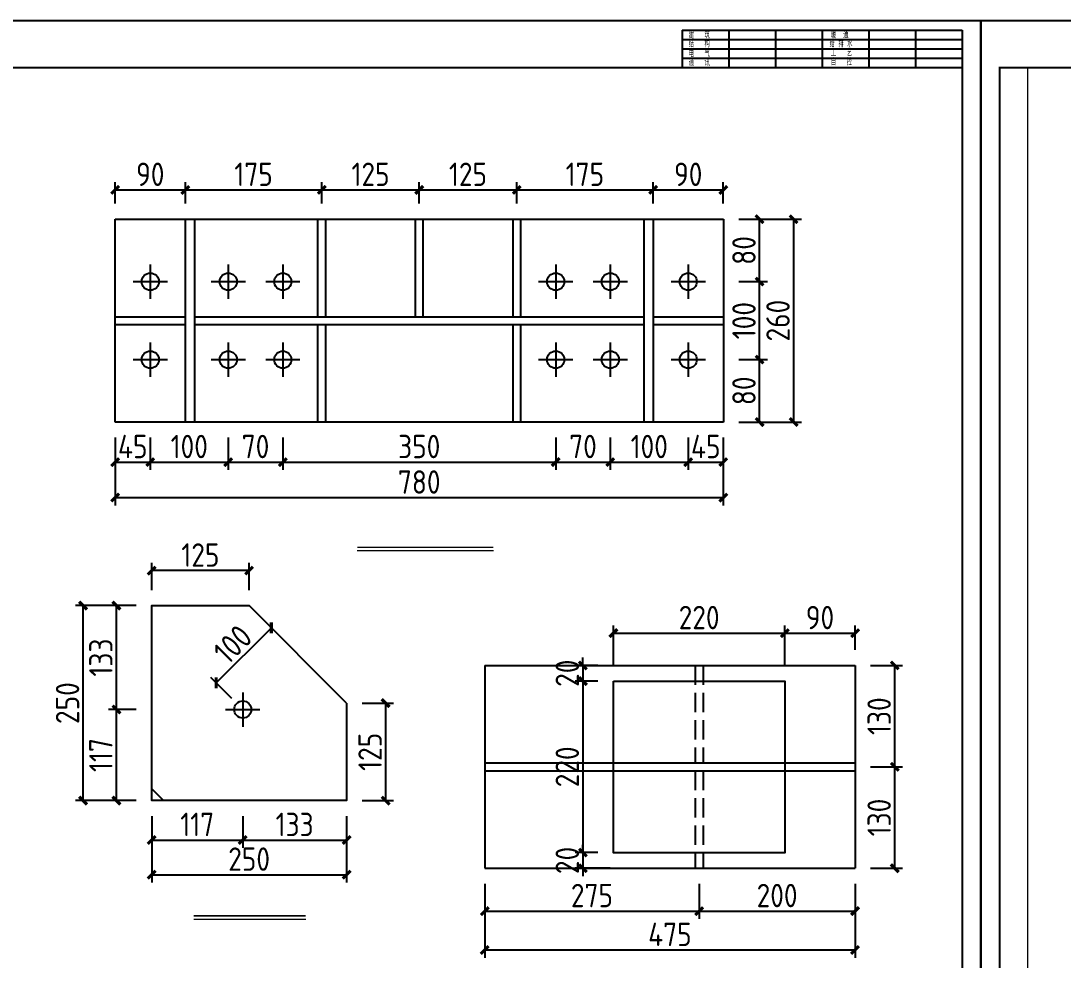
# Model space of a CAD drawing. Extents: x -41778 to 305453, y -85562 to 95360.
# Drawn here: x 69604 to 82973, y -43890 to -31848 of the extents above; entities that cross this region are included whole.
import ezdxf

# ---------------------------------------------------------------- set-up
doc = ezdxf.new("R2010")
doc.units = 0
doc.header["$LTSCALE"] = 1000
doc.header["$MEASUREMENT"] = 0
doc.linetypes.add('DASH', pattern=[0.35, 0.25, -0.1])
doc.layers.add('_TCH_MASK', color=7, linetype='Continuous')
doc.layers.add('PUB_TITLE', color=4, linetype='Continuous')
doc.styles.get("Standard").update_dxf_attribs({"font": 'gbenor.shx', "bigfont": 'gbcbig.shx'})
doc.dimstyles.get("Standard").update_dxf_attribs({"dimscale": 100, "dimtxt": 3.5, "dimasz": 1, "dimexe": 2.5, "dimexo": 3, "dimgap": 1.5, "dimtad": 1, "dimdec": 0, "dimzin": 0, "dimdsep": 46, "dimtxsty": 'Standard', "dimblk": 'ARCHTICK', "dimcen": 0.09, "dimadec": 0, "dimazin": 0, "dimtfac": 1, "dimtdec": 0, "dimtix": 1, "dimtmove": 2, "dimatfit": 3, "dimfxl": 1, "dimtolj": 1, "dimtzin": 0, "dimarcsym": 0})

# ---------------------------------------------------------------- blocks, each defined once
blk = doc.blocks.new('$titleblk$00000095')
for p, q in [((-150, 20), (-150, 0)), ((-150, 20), (0, 20)), ((-125, 20), (-125, 0)), ((-100, 20), (-100, 0)), ((-75, 20), (-75, 0)), ((-75, 20), (-75, 0)), ((-50, 20), (-50, 0)), ((-25, 20), (-25, 0)), ((0, 20), (0, 0)), ((-150, 15), (-75, 15)), ((-75, 15), (0, 15)), ((-150, 10), (-75, 10)), ((-75, 10), (0, 10)), ((-150, 5), (-75, 5)), ((-75, 5), (0, 5))]:
    blk.add_line(p, q)
at = {"width": 0.8}
for s, p in [('建   筑', (-146.45, 15.65)), ('暖  通', (-70.35, 15.73)), ('结   构', (-146.45, 10.91)), ('给 排 水', (-71.03, 10.9)), ('电   气', (-146.45, 5.65)), ('工   艺', (-70.35, 6.13)), ('通   讯', (-146.45, 0.88)), ('自   控', (-70.35, 1.24))]:
    blk.add_text(s, height=3.509, dxfattribs=at).set_placement(p)
blk = doc.blocks.new('新块')
at = {"layer": 'PUB_TITLE'}
blk.add_lwpolyline([(-47560, 0), (0, 0), (0, 33640), (-47560, 33640)], close=True, dxfattribs=at)
at = {"layer": 'PUB_TITLE', "const_width": 40}
blk.add_lwpolyline([(-46560, 400), (-400, 400), (-400, 33240), (-46560, 33240)], close=True, dxfattribs=at)
at = {"layer": 'PUB_TITLE', "const_width": 32}
blk.add_lwpolyline([(-400, 1000), (-46560, 1000)], dxfattribs=at)
at = {"layer": 'PUB_TITLE', "xscale": 40, "yscale": 40, "zscale": 40, "rotation": 90}
blk.add_blockref('$titleblk$00000095', (-46560, 33240), dxfattribs=at)
for tag, p in [('审定人', (-8147, 838)), ('校对', (-6621, 837)), ('工程名称', (-5026, 781)), ('阶段', (-810, 832)), ('审核人', (-8147, 641)), ('设计负责人', (-6745, 649)), ('图名', (-3347, 649)), ('日期', (-905, 632)), ('项目负责人', (-8228, 444)), ('设计人', (-6659, 447)), ('项目名称', (-5026, 479)), ('图号', (-1657, 502)), ('比例', (-810, 446))]:
    blk.add_attdef(tag, p, '', height=120)
blk = doc.blocks.new('_ArchTick')
at = {"color": 0, "linetype": 'ByBlock', "const_width": 0.4}
blk.add_lwpolyline([(-0.5, -0.5), (0.5, 0.5)], dxfattribs=at)
blk = doc.blocks.new('*D145')
at = {"layer": '_TCH_MASK', "color": 0, "lineweight": -2}
for p, q in [((75554, -42912), (75554, -43362)), ((78304, -42912), (78304, -43362)), ((75554, -43262), (78304, -43262))]:
    blk.add_line(p, q, dxfattribs=at)
at = {"layer": 'Defpoints', "color": 0}
for p in [(75554, -42712), (78304, -42712), (78304, -43262)]:
    blk.add_point(p, dxfattribs=at)
at = {"layer": '_TCH_MASK', "color": 0, "lineweight": -2, "xscale": 100, "yscale": 100, "zscale": 100, "rotation": 180}
blk.add_blockref('_ArchTick', (75554, -43262), dxfattribs=at)
at = {"layer": '_TCH_MASK', "color": 0, "lineweight": -2, "xscale": 100, "yscale": 100, "zscale": 100}
blk.add_blockref('_ArchTick', (78304, -43262), dxfattribs=at)
at = {"layer": '_TCH_MASK', "color": 0, "lineweight": 15, "insert": (76929, -43062), "char_height": 300, "attachment_point": 5}
blk.add_mtext('\\A1;275', dxfattribs=at)
blk = doc.blocks.new('*D146')
at = {"layer": '_TCH_MASK', "color": 0, "lineweight": -2}
for p, q in [((78304, -42912), (78304, -43362)), ((80304, -42912), (80304, -43362)), ((78304, -43262), (80304, -43262))]:
    blk.add_line(p, q, dxfattribs=at)
at = {"layer": 'Defpoints', "color": 0}
for p in [(78304, -42712), (80304, -42712), (80304, -43262)]:
    blk.add_point(p, dxfattribs=at)
at = {"layer": '_TCH_MASK', "color": 0, "lineweight": -2, "xscale": 100, "yscale": 100, "zscale": 100, "rotation": 180}
blk.add_blockref('_ArchTick', (78304, -43262), dxfattribs=at)
at = {"layer": '_TCH_MASK', "color": 0, "lineweight": -2, "xscale": 100, "yscale": 100, "zscale": 100}
blk.add_blockref('_ArchTick', (80304, -43262), dxfattribs=at)
at = {"layer": '_TCH_MASK', "color": 0, "lineweight": 15, "insert": (79304, -43062), "char_height": 300, "attachment_point": 5}
blk.add_mtext('\\A1;200', dxfattribs=at)
blk = doc.blocks.new('*D147')
at = {"layer": '_TCH_MASK', "color": 0, "lineweight": -2}
for p, q in [((75554, -42912), (75554, -43860)), ((80304, -42912), (80304, -43860)), ((75554, -43760), (80304, -43760))]:
    blk.add_line(p, q, dxfattribs=at)
at = {"layer": 'Defpoints', "color": 0}
for p in [(75554, -42712), (80304, -42712), (80304, -43760)]:
    blk.add_point(p, dxfattribs=at)
at = {"layer": '_TCH_MASK', "color": 0, "lineweight": -2, "xscale": 100, "yscale": 100, "zscale": 100, "rotation": 180}
blk.add_blockref('_ArchTick', (75554, -43760), dxfattribs=at)
at = {"layer": '_TCH_MASK', "color": 0, "lineweight": -2, "xscale": 100, "yscale": 100, "zscale": 100}
blk.add_blockref('_ArchTick', (80304, -43760), dxfattribs=at)
at = {"layer": '_TCH_MASK', "color": 0, "lineweight": 15, "insert": (77929, -43560), "char_height": 300, "attachment_point": 5}
blk.add_mtext('\\A1;475', dxfattribs=at)
blk = doc.blocks.new('*D148')
at = {"layer": '_TCH_MASK', "color": 0, "lineweight": -2}
for p, q in [((80504, -41412), (80913, -41412)), ((80813, -42712), (80813, -41412)), ((80504, -42712), (80913, -42712))]:
    blk.add_line(p, q, dxfattribs=at)
at = {"layer": 'Defpoints', "color": 0}
for p in [(80304, -41412), (80813, -41412), (80304, -42712)]:
    blk.add_point(p, dxfattribs=at)
at = {"layer": '_TCH_MASK', "color": 0, "lineweight": -2, "xscale": 100, "yscale": 100, "zscale": 100}
for p, rotation in [((80813, -41412), 90), ((80813, -42712), 270)]:
    blk.add_blockref('_ArchTick', p, dxfattribs=dict(at, rotation=rotation))
at = {"layer": '_TCH_MASK', "color": 0, "lineweight": 15, "insert": (80613, -42062), "char_height": 300, "attachment_point": 5, "rotation": 90}
blk.add_mtext('\\A1;130', dxfattribs=at)
blk = doc.blocks.new('*D149')
at = {"layer": '_TCH_MASK', "color": 0, "lineweight": -2}
for p, q in [((80504, -40112), (80913, -40112)), ((80813, -41412), (80813, -40112)), ((80504, -41412), (80913, -41412))]:
    blk.add_line(p, q, dxfattribs=at)
at = {"layer": 'Defpoints', "color": 0}
for p in [(80304, -40112), (80813, -40112), (80304, -41412)]:
    blk.add_point(p, dxfattribs=at)
at = {"layer": '_TCH_MASK', "color": 0, "lineweight": -2, "xscale": 100, "yscale": 100, "zscale": 100}
for p, rotation in [((80813, -40112), 90), ((80813, -41412), 270)]:
    blk.add_blockref('_ArchTick', p, dxfattribs=dict(at, rotation=rotation))
at = {"layer": '_TCH_MASK', "color": 0, "lineweight": 15, "insert": (80613, -40762), "char_height": 300, "attachment_point": 5, "rotation": 90}
blk.add_mtext('\\A1;130', dxfattribs=at)
blk = doc.blocks.new('*D150')
at = {"layer": '_TCH_MASK', "color": 0, "lineweight": -2}
for p, q in [((77204, -40112), (77204, -39598)), ((77204, -39698), (79404, -39698)), ((79404, -40112), (79404, -39598))]:
    blk.add_line(p, q, dxfattribs=at)
at = {"layer": 'Defpoints', "color": 0}
for p in [(79404, -39698), (77204, -40312), (79404, -40312)]:
    blk.add_point(p, dxfattribs=at)
at = {"layer": '_TCH_MASK', "color": 0, "lineweight": -2, "xscale": 100, "yscale": 100, "zscale": 100, "rotation": 180}
blk.add_blockref('_ArchTick', (77204, -39698), dxfattribs=at)
at = {"layer": '_TCH_MASK', "color": 0, "lineweight": -2, "xscale": 100, "yscale": 100, "zscale": 100}
blk.add_blockref('_ArchTick', (79404, -39698), dxfattribs=at)
at = {"layer": '_TCH_MASK', "color": 0, "lineweight": 15, "insert": (78304, -39498), "char_height": 300, "attachment_point": 5}
blk.add_mtext('\\A1;220', dxfattribs=at)
blk = doc.blocks.new('*D151')
at = {"layer": '_TCH_MASK', "color": 0, "lineweight": -2}
for p, q in [((79404, -40112), (79404, -39598)), ((79404, -39698), (80304, -39698)), ((80304, -39912), (80304, -39598))]:
    blk.add_line(p, q, dxfattribs=at)
at = {"layer": 'Defpoints', "color": 0}
for p in [(80304, -39698), (80304, -40112), (79404, -40312)]:
    blk.add_point(p, dxfattribs=at)
at = {"layer": '_TCH_MASK', "color": 0, "lineweight": -2, "xscale": 100, "yscale": 100, "zscale": 100, "rotation": 180}
blk.add_blockref('_ArchTick', (79404, -39698), dxfattribs=at)
at = {"layer": '_TCH_MASK', "color": 0, "lineweight": -2, "xscale": 100, "yscale": 100, "zscale": 100}
blk.add_blockref('_ArchTick', (80304, -39698), dxfattribs=at)
at = {"layer": '_TCH_MASK', "color": 0, "lineweight": 15, "insert": (79854, -39498), "char_height": 300, "attachment_point": 5}
blk.add_mtext('\\A1;90', dxfattribs=at)
blk = doc.blocks.new('*D144')
at = {"layer": '_TCH_MASK', "color": 0, "lineweight": -2}
for p, q in [((76813, -40112), (76813, -40012)), ((77004, -40112), (76713, -40112)), ((76813, -40112), (76813, -40312)), ((77004, -40312), (76713, -40312)), ((76813, -40312), (76813, -40412))]:
    blk.add_line(p, q, dxfattribs=at)
at = {"layer": 'Defpoints', "color": 0}
for p in [(77204, -40112), (76813, -40312), (77204, -40312)]:
    blk.add_point(p, dxfattribs=at)
at = {"layer": '_TCH_MASK', "color": 0, "lineweight": -2, "xscale": 100, "yscale": 100, "zscale": 100}
for p, rotation in [((76813, -40112), 270), ((76813, -40312), 90)]:
    blk.add_blockref('_ArchTick', p, dxfattribs=dict(at, rotation=rotation))
at = {"layer": '_TCH_MASK', "color": 0, "lineweight": 15, "insert": (76613, -40212), "char_height": 300, "attachment_point": 5, "rotation": 90}
blk.add_mtext('\\A1;20', dxfattribs=at)
blk = doc.blocks.new('*D152')
at = {"layer": '_TCH_MASK', "color": 0, "lineweight": -2}
for p, q in [((77004, -40312), (76713, -40312)), ((76813, -40312), (76813, -42512)), ((77004, -42512), (76713, -42512))]:
    blk.add_line(p, q, dxfattribs=at)
at = {"layer": 'Defpoints', "color": 0}
for p in [(77204, -40312), (76813, -42512), (77204, -42512)]:
    blk.add_point(p, dxfattribs=at)
at = {"layer": '_TCH_MASK', "color": 0, "lineweight": -2, "xscale": 100, "yscale": 100, "zscale": 100}
for p, rotation in [((76813, -40312), 90), ((76813, -42512), 270)]:
    blk.add_blockref('_ArchTick', p, dxfattribs=dict(at, rotation=rotation))
at = {"layer": '_TCH_MASK', "color": 0, "lineweight": 15, "insert": (76613, -41412), "char_height": 300, "attachment_point": 5, "rotation": 90}
blk.add_mtext('\\A1;220', dxfattribs=at)
blk = doc.blocks.new('*D153')
at = {"layer": '_TCH_MASK', "color": 0, "lineweight": -2}
for p, q in [((77004, -42512), (76713, -42512)), ((76813, -42512), (76813, -42412)), ((76813, -42512), (76813, -42712)), ((77164, -42712), (76713, -42712)), ((76813, -42712), (76813, -42812))]:
    blk.add_line(p, q, dxfattribs=at)
at = {"layer": 'Defpoints', "color": 0}
for p in [(77204, -42512), (76813, -42712), (77364, -42712)]:
    blk.add_point(p, dxfattribs=at)
at = {"layer": '_TCH_MASK', "color": 0, "lineweight": -2, "xscale": 100, "yscale": 100, "zscale": 100}
for p, rotation in [((76813, -42512), 270), ((76813, -42712), 90)]:
    blk.add_blockref('_ArchTick', p, dxfattribs=dict(at, rotation=rotation))
at = {"layer": '_TCH_MASK', "color": 0, "lineweight": 15, "insert": (76613, -42612), "char_height": 300, "attachment_point": 5, "rotation": 90}
blk.add_mtext('\\A1;20', dxfattribs=at)
blk = doc.blocks.new('*D162')
at = {"layer": '_TCH_MASK', "color": 0, "lineweight": -2}
for p, q in [((71282, -42045), (71282, -42450)), ((72450, -42045), (72450, -42450)), ((71282, -42350), (72450, -42350))]:
    blk.add_line(p, q, dxfattribs=at)
at = {"layer": 'Defpoints', "color": 0}
for p in [(71282, -41845), (72450, -41845), (72450, -42350)]:
    blk.add_point(p, dxfattribs=at)
at = {"layer": '_TCH_MASK', "color": 0, "lineweight": -2, "xscale": 100, "yscale": 100, "zscale": 100, "rotation": 180}
blk.add_blockref('_ArchTick', (71282, -42350), dxfattribs=at)
at = {"layer": '_TCH_MASK', "color": 0, "lineweight": -2, "xscale": 100, "yscale": 100, "zscale": 100}
blk.add_blockref('_ArchTick', (72450, -42350), dxfattribs=at)
at = {"layer": '_TCH_MASK', "color": 0, "lineweight": 15, "insert": (71866, -42150), "char_height": 300, "attachment_point": 5}
blk.add_mtext('\\A1;117', dxfattribs=at)
blk = doc.blocks.new('*D163')
at = {"layer": '_TCH_MASK', "color": 0, "lineweight": -2}
for p, q in [((72450, -42045), (72450, -42450)), ((73782, -42045), (73782, -42450)), ((72450, -42350), (73782, -42350))]:
    blk.add_line(p, q, dxfattribs=at)
at = {"layer": 'Defpoints', "color": 0}
for p in [(72450, -41845), (73782, -41845), (73782, -42350)]:
    blk.add_point(p, dxfattribs=at)
at = {"layer": '_TCH_MASK', "color": 0, "lineweight": -2, "xscale": 100, "yscale": 100, "zscale": 100, "rotation": 180}
blk.add_blockref('_ArchTick', (72450, -42350), dxfattribs=at)
at = {"layer": '_TCH_MASK', "color": 0, "lineweight": -2, "xscale": 100, "yscale": 100, "zscale": 100}
blk.add_blockref('_ArchTick', (73782, -42350), dxfattribs=at)
at = {"layer": '_TCH_MASK', "color": 0, "lineweight": 15, "insert": (73116, -42150), "char_height": 300, "attachment_point": 5}
blk.add_mtext('\\A1;133', dxfattribs=at)
blk = doc.blocks.new('*D164')
at = {"layer": '_TCH_MASK', "color": 0, "lineweight": -2}
for p, q in [((71282, -42045), (71282, -42895)), ((73782, -42045), (73782, -42895)), ((71282, -42795), (73782, -42795))]:
    blk.add_line(p, q, dxfattribs=at)
at = {"layer": 'Defpoints', "color": 0}
for p in [(71282, -41845), (73782, -41845), (73782, -42795)]:
    blk.add_point(p, dxfattribs=at)
at = {"layer": '_TCH_MASK', "color": 0, "lineweight": -2, "xscale": 100, "yscale": 100, "zscale": 100, "rotation": 180}
blk.add_blockref('_ArchTick', (71282, -42795), dxfattribs=at)
at = {"layer": '_TCH_MASK', "color": 0, "lineweight": -2, "xscale": 100, "yscale": 100, "zscale": 100}
blk.add_blockref('_ArchTick', (73782, -42795), dxfattribs=at)
at = {"layer": '_TCH_MASK', "color": 0, "lineweight": 15, "insert": (72532, -42595), "char_height": 300, "attachment_point": 5}
blk.add_mtext('\\A1;250', dxfattribs=at)
blk = doc.blocks.new('*D161')
at = {"layer": '_TCH_MASK', "color": 0, "lineweight": -2}
for p, q in [((71082, -40677), (70730, -40677)), ((70830, -41845), (70830, -40677)), ((71082, -41845), (70730, -41845))]:
    blk.add_line(p, q, dxfattribs=at)
at = {"layer": 'Defpoints', "color": 0}
for p in [(70830, -40677), (71282, -40677), (71282, -41845)]:
    blk.add_point(p, dxfattribs=at)
at = {"layer": '_TCH_MASK', "color": 0, "lineweight": -2, "xscale": 100, "yscale": 100, "zscale": 100}
for p, rotation in [((70830, -40677), 90), ((70830, -41845), 270)]:
    blk.add_blockref('_ArchTick', p, dxfattribs=dict(at, rotation=rotation))
at = {"layer": '_TCH_MASK', "color": 0, "lineweight": 15, "insert": (70630, -41261), "char_height": 300, "attachment_point": 5, "rotation": 90}
blk.add_mtext('\\A1;117', dxfattribs=at)
blk = doc.blocks.new('*D165')
at = {"layer": '_TCH_MASK', "color": 0, "lineweight": -2}
for p, q in [((71082, -39345), (70730, -39345)), ((70830, -40677), (70830, -39345)), ((71082, -40677), (70730, -40677))]:
    blk.add_line(p, q, dxfattribs=at)
at = {"layer": 'Defpoints', "color": 0}
for p in [(70830, -39345), (71282, -39345), (71282, -40677)]:
    blk.add_point(p, dxfattribs=at)
at = {"layer": '_TCH_MASK', "color": 0, "lineweight": -2, "xscale": 100, "yscale": 100, "zscale": 100}
for p, rotation in [((70830, -39345), 90), ((70830, -40677), 270)]:
    blk.add_blockref('_ArchTick', p, dxfattribs=dict(at, rotation=rotation))
at = {"layer": '_TCH_MASK', "color": 0, "lineweight": 15, "insert": (70630, -40011), "char_height": 300, "attachment_point": 5, "rotation": 90}
blk.add_mtext('\\A1;133', dxfattribs=at)
blk = doc.blocks.new('*D166')
at = {"layer": '_TCH_MASK', "color": 0, "lineweight": -2}
for p, q in [((71082, -39345), (70303, -39345)), ((70403, -41845), (70403, -39345)), ((71082, -41845), (70303, -41845))]:
    blk.add_line(p, q, dxfattribs=at)
at = {"layer": 'Defpoints', "color": 0}
for p in [(70403, -39345), (71282, -39345), (71282, -41845)]:
    blk.add_point(p, dxfattribs=at)
at = {"layer": '_TCH_MASK', "color": 0, "lineweight": -2, "xscale": 100, "yscale": 100, "zscale": 100}
for p, rotation in [((70403, -39345), 90), ((70403, -41845), 270)]:
    blk.add_blockref('_ArchTick', p, dxfattribs=dict(at, rotation=rotation))
at = {"layer": '_TCH_MASK', "color": 0, "lineweight": 15, "insert": (70203, -40595), "char_height": 300, "attachment_point": 5, "rotation": 90}
blk.add_mtext('\\A1;250', dxfattribs=at)
blk = doc.blocks.new('*D167')
at = {"layer": '_TCH_MASK', "color": 0, "lineweight": -2}
for p, q in [((73982, -40595), (74383, -40595)), ((74283, -40595), (74283, -41845)), ((73982, -41845), (74383, -41845))]:
    blk.add_line(p, q, dxfattribs=at)
at = {"layer": 'Defpoints', "color": 0}
for p in [(73782, -40595), (73782, -41845), (74283, -41845)]:
    blk.add_point(p, dxfattribs=at)
at = {"layer": '_TCH_MASK', "color": 0, "lineweight": -2, "xscale": 100, "yscale": 100, "zscale": 100}
for p, rotation in [((74283, -40595), 90), ((74283, -41845), 270)]:
    blk.add_blockref('_ArchTick', p, dxfattribs=dict(at, rotation=rotation))
at = {"layer": '_TCH_MASK', "color": 0, "lineweight": 15, "insert": (74083, -41220), "char_height": 300, "attachment_point": 5, "rotation": 90}
blk.add_mtext('\\A1;125', dxfattribs=at)
blk = doc.blocks.new('*D168')
at = {"layer": '_TCH_MASK', "color": 0, "lineweight": -2}
for p, q in [((71282, -39145), (71282, -38796)), ((72532, -38896), (71282, -38896)), ((72532, -39145), (72532, -38796))]:
    blk.add_line(p, q, dxfattribs=at)
at = {"layer": 'Defpoints', "color": 0}
for p in [(71282, -38896), (71282, -39345), (72532, -39345)]:
    blk.add_point(p, dxfattribs=at)
at = {"layer": '_TCH_MASK', "color": 0, "lineweight": -2, "xscale": 100, "yscale": 100, "zscale": 100, "rotation": 180}
blk.add_blockref('_ArchTick', (71282, -38896), dxfattribs=at)
at = {"layer": '_TCH_MASK', "color": 0, "lineweight": -2, "xscale": 100, "yscale": 100, "zscale": 100}
blk.add_blockref('_ArchTick', (72532, -38896), dxfattribs=at)
at = {"layer": '_TCH_MASK', "color": 0, "lineweight": 15, "insert": (71907, -38696), "char_height": 300, "attachment_point": 5}
blk.add_mtext('\\A1;125', dxfattribs=at)
blk = doc.blocks.new('*D169')
at = {"layer": '_TCH_MASK', "color": 0, "lineweight": -2}
for p, q in [((73016, -39828), (72746, -39558)), ((72110, -40336), (72817, -39629)), ((72309, -40535), (72039, -40265))]:
    blk.add_line(p, q, dxfattribs=at)
at = {"layer": 'Defpoints', "color": 0}
for p in [(72817, -39629), (73157, -39970), (72450, -40677)]:
    blk.add_point(p, dxfattribs=at)
at = {"layer": '_TCH_MASK', "color": 0, "lineweight": -2, "xscale": 100, "yscale": 100, "zscale": 100}
for p, rotation in [((72817, -39629), 45.00000000000029), ((72110, -40336), 225.0000000000003)]:
    blk.add_blockref('_ArchTick', p, dxfattribs=dict(at, rotation=rotation))
at = {"layer": '_TCH_MASK', "color": 0, "lineweight": 15, "insert": (72322, -39841), "char_height": 300, "attachment_point": 5, "rotation": 45}
blk.add_mtext('\\A1;100', dxfattribs=at)
blk = doc.blocks.new('*D170')
at = {"layer": '_TCH_MASK', "color": 0, "lineweight": -2}
for p, q in [((70814, -37191), (70814, -37605)), ((71264, -37191), (71264, -37605)), ((70814, -37505), (71264, -37505))]:
    blk.add_line(p, q, dxfattribs=at)
at = {"layer": 'Defpoints', "color": 0}
for p in [(70814, -36991), (71264, -36991), (71264, -37505)]:
    blk.add_point(p, dxfattribs=at)
at = {"layer": '_TCH_MASK', "color": 0, "lineweight": -2, "xscale": 100, "yscale": 100, "zscale": 100, "rotation": 180}
blk.add_blockref('_ArchTick', (70814, -37505), dxfattribs=at)
at = {"layer": '_TCH_MASK', "color": 0, "lineweight": -2, "xscale": 100, "yscale": 100, "zscale": 100}
blk.add_blockref('_ArchTick', (71264, -37505), dxfattribs=at)
at = {"layer": '_TCH_MASK', "color": 0, "lineweight": 15, "insert": (71039, -37305), "char_height": 300, "attachment_point": 5}
blk.add_mtext('\\A1;45', dxfattribs=at)
blk = doc.blocks.new('*D171')
at = {"layer": '_TCH_MASK', "color": 0, "lineweight": -2}
for p, q in [((71264, -37191), (71264, -37605)), ((72264, -37191), (72264, -37605)), ((71264, -37505), (72264, -37505))]:
    blk.add_line(p, q, dxfattribs=at)
at = {"layer": 'Defpoints', "color": 0}
for p in [(71264, -36991), (72264, -36991), (72264, -37505)]:
    blk.add_point(p, dxfattribs=at)
at = {"layer": '_TCH_MASK', "color": 0, "lineweight": -2, "xscale": 100, "yscale": 100, "zscale": 100, "rotation": 180}
blk.add_blockref('_ArchTick', (71264, -37505), dxfattribs=at)
at = {"layer": '_TCH_MASK', "color": 0, "lineweight": -2, "xscale": 100, "yscale": 100, "zscale": 100}
blk.add_blockref('_ArchTick', (72264, -37505), dxfattribs=at)
at = {"layer": '_TCH_MASK', "color": 0, "lineweight": 15, "insert": (71764, -37305), "char_height": 300, "attachment_point": 5}
blk.add_mtext('\\A1;100', dxfattribs=at)
blk = doc.blocks.new('*D172')
at = {"layer": '_TCH_MASK', "color": 0, "lineweight": -2}
for p, q in [((72264, -37191), (72264, -37605)), ((72964, -37191), (72964, -37605)), ((72264, -37505), (72964, -37505))]:
    blk.add_line(p, q, dxfattribs=at)
at = {"layer": 'Defpoints', "color": 0}
for p in [(72264, -36991), (72964, -36991), (72964, -37505)]:
    blk.add_point(p, dxfattribs=at)
at = {"layer": '_TCH_MASK', "color": 0, "lineweight": -2, "xscale": 100, "yscale": 100, "zscale": 100, "rotation": 180}
blk.add_blockref('_ArchTick', (72264, -37505), dxfattribs=at)
at = {"layer": '_TCH_MASK', "color": 0, "lineweight": -2, "xscale": 100, "yscale": 100, "zscale": 100}
blk.add_blockref('_ArchTick', (72964, -37505), dxfattribs=at)
at = {"layer": '_TCH_MASK', "color": 0, "lineweight": 15, "insert": (72614, -37305), "char_height": 300, "attachment_point": 5}
blk.add_mtext('\\A1;70', dxfattribs=at)
blk = doc.blocks.new('*D173')
at = {"layer": '_TCH_MASK', "color": 0, "lineweight": -2}
for p, q in [((72964, -37191), (72964, -37605)), ((76464, -37191), (76464, -37605)), ((72964, -37505), (76464, -37505))]:
    blk.add_line(p, q, dxfattribs=at)
at = {"layer": 'Defpoints', "color": 0}
for p in [(72964, -36991), (76464, -36991), (76464, -37505)]:
    blk.add_point(p, dxfattribs=at)
at = {"layer": '_TCH_MASK', "color": 0, "lineweight": -2, "xscale": 100, "yscale": 100, "zscale": 100, "rotation": 180}
blk.add_blockref('_ArchTick', (72964, -37505), dxfattribs=at)
at = {"layer": '_TCH_MASK', "color": 0, "lineweight": -2, "xscale": 100, "yscale": 100, "zscale": 100}
blk.add_blockref('_ArchTick', (76464, -37505), dxfattribs=at)
at = {"layer": '_TCH_MASK', "color": 0, "lineweight": 15, "insert": (74714, -37305), "char_height": 300, "attachment_point": 5}
blk.add_mtext('\\A1;350', dxfattribs=at)
blk = doc.blocks.new('*D174')
at = {"layer": '_TCH_MASK', "color": 0, "lineweight": -2}
for p, q in [((76464, -37191), (76464, -37605)), ((77164, -37191), (77164, -37605)), ((76464, -37505), (77164, -37505))]:
    blk.add_line(p, q, dxfattribs=at)
at = {"layer": 'Defpoints', "color": 0}
for p in [(76464, -36991), (77164, -36991), (77164, -37505)]:
    blk.add_point(p, dxfattribs=at)
at = {"layer": '_TCH_MASK', "color": 0, "lineweight": -2, "xscale": 100, "yscale": 100, "zscale": 100, "rotation": 180}
blk.add_blockref('_ArchTick', (76464, -37505), dxfattribs=at)
at = {"layer": '_TCH_MASK', "color": 0, "lineweight": -2, "xscale": 100, "yscale": 100, "zscale": 100}
blk.add_blockref('_ArchTick', (77164, -37505), dxfattribs=at)
at = {"layer": '_TCH_MASK', "color": 0, "lineweight": 15, "insert": (76814, -37305), "char_height": 300, "attachment_point": 5}
blk.add_mtext('\\A1;70', dxfattribs=at)
blk = doc.blocks.new('*D175')
at = {"layer": '_TCH_MASK', "color": 0, "lineweight": -2}
for p, q in [((77164, -37191), (77164, -37605)), ((78164, -37191), (78164, -37605)), ((77164, -37505), (78164, -37505))]:
    blk.add_line(p, q, dxfattribs=at)
at = {"layer": 'Defpoints', "color": 0}
for p in [(77164, -36991), (78164, -36991), (78164, -37505)]:
    blk.add_point(p, dxfattribs=at)
at = {"layer": '_TCH_MASK', "color": 0, "lineweight": -2, "xscale": 100, "yscale": 100, "zscale": 100, "rotation": 180}
blk.add_blockref('_ArchTick', (77164, -37505), dxfattribs=at)
at = {"layer": '_TCH_MASK', "color": 0, "lineweight": -2, "xscale": 100, "yscale": 100, "zscale": 100}
blk.add_blockref('_ArchTick', (78164, -37505), dxfattribs=at)
at = {"layer": '_TCH_MASK', "color": 0, "lineweight": 15, "insert": (77664, -37305), "char_height": 300, "attachment_point": 5}
blk.add_mtext('\\A1;100', dxfattribs=at)
blk = doc.blocks.new('*D176')
at = {"layer": '_TCH_MASK', "color": 0, "lineweight": -2}
for p, q in [((78164, -37191), (78164, -37605)), ((78614, -37191), (78614, -37605)), ((78164, -37505), (78614, -37505))]:
    blk.add_line(p, q, dxfattribs=at)
at = {"layer": 'Defpoints', "color": 0}
for p in [(78164, -36991), (78614, -36991), (78614, -37505)]:
    blk.add_point(p, dxfattribs=at)
at = {"layer": '_TCH_MASK', "color": 0, "lineweight": -2, "xscale": 100, "yscale": 100, "zscale": 100, "rotation": 180}
blk.add_blockref('_ArchTick', (78164, -37505), dxfattribs=at)
at = {"layer": '_TCH_MASK', "color": 0, "lineweight": -2, "xscale": 100, "yscale": 100, "zscale": 100}
blk.add_blockref('_ArchTick', (78614, -37505), dxfattribs=at)
at = {"layer": '_TCH_MASK', "color": 0, "lineweight": 15, "insert": (78389, -37305), "char_height": 300, "attachment_point": 5}
blk.add_mtext('\\A1;45', dxfattribs=at)
blk = doc.blocks.new('*D177')
at = {"layer": '_TCH_MASK', "color": 0, "lineweight": -2}
for p, q in [((70814, -37191), (70814, -38060)), ((78614, -37191), (78614, -38060)), ((70814, -37960), (78614, -37960))]:
    blk.add_line(p, q, dxfattribs=at)
at = {"layer": 'Defpoints', "color": 0}
for p in [(70814, -36991), (78614, -36991), (78614, -37960)]:
    blk.add_point(p, dxfattribs=at)
at = {"layer": '_TCH_MASK', "color": 0, "lineweight": -2, "xscale": 100, "yscale": 100, "zscale": 100, "rotation": 180}
blk.add_blockref('_ArchTick', (70814, -37960), dxfattribs=at)
at = {"layer": '_TCH_MASK', "color": 0, "lineweight": -2, "xscale": 100, "yscale": 100, "zscale": 100}
blk.add_blockref('_ArchTick', (78614, -37960), dxfattribs=at)
at = {"layer": '_TCH_MASK', "color": 0, "lineweight": 15, "insert": (74714, -37760), "char_height": 300, "attachment_point": 5}
blk.add_mtext('\\A1;780', dxfattribs=at)
blk = doc.blocks.new('*D178')
at = {"layer": '_TCH_MASK', "color": 0, "lineweight": -2}
for p, q in [((78814, -36191), (79179, -36191)), ((79079, -36991), (79079, -36191)), ((78814, -36991), (79179, -36991))]:
    blk.add_line(p, q, dxfattribs=at)
at = {"layer": 'Defpoints', "color": 0}
for p in [(78614, -36191), (79079, -36191), (78614, -36991)]:
    blk.add_point(p, dxfattribs=at)
at = {"layer": '_TCH_MASK', "color": 0, "lineweight": -2, "xscale": 100, "yscale": 100, "zscale": 100}
for p, rotation in [((79079, -36191), 90), ((79079, -36991), 270)]:
    blk.add_blockref('_ArchTick', p, dxfattribs=dict(at, rotation=rotation))
at = {"layer": '_TCH_MASK', "color": 0, "lineweight": 15, "insert": (78879, -36591), "char_height": 300, "attachment_point": 5, "rotation": 90}
blk.add_mtext('\\A1;80', dxfattribs=at)
blk = doc.blocks.new('*D179')
at = {"layer": '_TCH_MASK', "color": 0, "lineweight": -2}
for p, q in [((78814, -35191), (79179, -35191)), ((79079, -36191), (79079, -35191)), ((78814, -36191), (79179, -36191))]:
    blk.add_line(p, q, dxfattribs=at)
at = {"layer": 'Defpoints', "color": 0}
for p in [(78614, -35191), (79079, -35191), (78614, -36191)]:
    blk.add_point(p, dxfattribs=at)
at = {"layer": '_TCH_MASK', "color": 0, "lineweight": -2, "xscale": 100, "yscale": 100, "zscale": 100}
for p, rotation in [((79079, -35191), 90), ((79079, -36191), 270)]:
    blk.add_blockref('_ArchTick', p, dxfattribs=dict(at, rotation=rotation))
at = {"layer": '_TCH_MASK', "color": 0, "lineweight": 15, "insert": (78879, -35691), "char_height": 300, "attachment_point": 5, "rotation": 90}
blk.add_mtext('\\A1;100', dxfattribs=at)
blk = doc.blocks.new('*D180')
at = {"layer": '_TCH_MASK', "color": 0, "lineweight": -2}
for p, q in [((78814, -34391), (79179, -34391)), ((79079, -35191), (79079, -34391)), ((78814, -35191), (79179, -35191))]:
    blk.add_line(p, q, dxfattribs=at)
at = {"layer": 'Defpoints', "color": 0}
for p in [(78614, -34391), (79079, -34391), (78614, -35191)]:
    blk.add_point(p, dxfattribs=at)
at = {"layer": '_TCH_MASK', "color": 0, "lineweight": -2, "xscale": 100, "yscale": 100, "zscale": 100}
for p, rotation in [((79079, -34391), 90), ((79079, -35191), 270)]:
    blk.add_blockref('_ArchTick', p, dxfattribs=dict(at, rotation=rotation))
at = {"layer": '_TCH_MASK', "color": 0, "lineweight": 15, "insert": (78879, -34791), "char_height": 300, "attachment_point": 5, "rotation": 90}
blk.add_mtext('\\A1;80', dxfattribs=at)
blk = doc.blocks.new('*D181')
at = {"layer": '_TCH_MASK', "color": 0, "lineweight": -2}
for p, q in [((78814, -34391), (79616, -34391)), ((79516, -34391), (79516, -36991)), ((78814, -36991), (79616, -36991))]:
    blk.add_line(p, q, dxfattribs=at)
at = {"layer": 'Defpoints', "color": 0}
for p in [(78614, -34391), (78614, -36991), (79516, -36991)]:
    blk.add_point(p, dxfattribs=at)
at = {"layer": '_TCH_MASK', "color": 0, "lineweight": -2, "xscale": 100, "yscale": 100, "zscale": 100}
for p, rotation in [((79516, -34391), 90), ((79516, -36991), 270)]:
    blk.add_blockref('_ArchTick', p, dxfattribs=dict(at, rotation=rotation))
at = {"layer": '_TCH_MASK', "color": 0, "lineweight": 15, "insert": (79316, -35691), "char_height": 300, "attachment_point": 5, "rotation": 90}
blk.add_mtext('\\A1;260', dxfattribs=at)
blk = doc.blocks.new('*D182')
at = {"layer": '_TCH_MASK', "color": 0, "lineweight": -2}
for p, q in [((70814, -34191), (70814, -33915)), ((71714, -34191), (71714, -33915)), ((70814, -34015), (71714, -34015))]:
    blk.add_line(p, q, dxfattribs=at)
at = {"layer": 'Defpoints', "color": 0}
for p in [(71714, -34015), (70814, -34391), (71714, -34391)]:
    blk.add_point(p, dxfattribs=at)
at = {"layer": '_TCH_MASK', "color": 0, "lineweight": -2, "xscale": 100, "yscale": 100, "zscale": 100, "rotation": 180}
blk.add_blockref('_ArchTick', (70814, -34015), dxfattribs=at)
at = {"layer": '_TCH_MASK', "color": 0, "lineweight": -2, "xscale": 100, "yscale": 100, "zscale": 100}
blk.add_blockref('_ArchTick', (71714, -34015), dxfattribs=at)
at = {"layer": '_TCH_MASK', "color": 0, "lineweight": 15, "insert": (71264, -33815), "char_height": 300, "attachment_point": 5}
blk.add_mtext('\\A1;90', dxfattribs=at)
blk = doc.blocks.new('*D183')
at = {"layer": '_TCH_MASK', "color": 0, "lineweight": -2}
for p, q in [((71714, -34191), (71714, -33915)), ((73464, -34191), (73464, -33915)), ((71714, -34015), (73464, -34015))]:
    blk.add_line(p, q, dxfattribs=at)
at = {"layer": 'Defpoints', "color": 0}
for p in [(73464, -34015), (71714, -34391), (73464, -34391)]:
    blk.add_point(p, dxfattribs=at)
at = {"layer": '_TCH_MASK', "color": 0, "lineweight": -2, "xscale": 100, "yscale": 100, "zscale": 100, "rotation": 180}
blk.add_blockref('_ArchTick', (71714, -34015), dxfattribs=at)
at = {"layer": '_TCH_MASK', "color": 0, "lineweight": -2, "xscale": 100, "yscale": 100, "zscale": 100}
blk.add_blockref('_ArchTick', (73464, -34015), dxfattribs=at)
at = {"layer": '_TCH_MASK', "color": 0, "lineweight": 15, "insert": (72589, -33815), "char_height": 300, "attachment_point": 5}
blk.add_mtext('\\A1;175', dxfattribs=at)
blk = doc.blocks.new('*D184')
at = {"layer": '_TCH_MASK', "color": 0, "lineweight": -2}
for p, q in [((73464, -34191), (73464, -33915)), ((74714, -34191), (74714, -33915)), ((73464, -34015), (74714, -34015))]:
    blk.add_line(p, q, dxfattribs=at)
at = {"layer": 'Defpoints', "color": 0}
for p in [(74714, -34015), (73464, -34391), (74714, -34391)]:
    blk.add_point(p, dxfattribs=at)
at = {"layer": '_TCH_MASK', "color": 0, "lineweight": -2, "xscale": 100, "yscale": 100, "zscale": 100, "rotation": 180}
blk.add_blockref('_ArchTick', (73464, -34015), dxfattribs=at)
at = {"layer": '_TCH_MASK', "color": 0, "lineweight": -2, "xscale": 100, "yscale": 100, "zscale": 100}
blk.add_blockref('_ArchTick', (74714, -34015), dxfattribs=at)
at = {"layer": '_TCH_MASK', "color": 0, "lineweight": 15, "insert": (74089, -33815), "char_height": 300, "attachment_point": 5}
blk.add_mtext('\\A1;125', dxfattribs=at)
blk = doc.blocks.new('*D185')
at = {"layer": '_TCH_MASK', "color": 0, "lineweight": -2}
for p, q in [((74714, -34191), (74714, -33915)), ((75964, -34191), (75964, -33915)), ((74714, -34015), (75964, -34015))]:
    blk.add_line(p, q, dxfattribs=at)
at = {"layer": 'Defpoints', "color": 0}
for p in [(75964, -34015), (74714, -34391), (75964, -34391)]:
    blk.add_point(p, dxfattribs=at)
at = {"layer": '_TCH_MASK', "color": 0, "lineweight": -2, "xscale": 100, "yscale": 100, "zscale": 100, "rotation": 180}
blk.add_blockref('_ArchTick', (74714, -34015), dxfattribs=at)
at = {"layer": '_TCH_MASK', "color": 0, "lineweight": -2, "xscale": 100, "yscale": 100, "zscale": 100}
blk.add_blockref('_ArchTick', (75964, -34015), dxfattribs=at)
at = {"layer": '_TCH_MASK', "color": 0, "lineweight": 15, "insert": (75339, -33815), "char_height": 300, "attachment_point": 5}
blk.add_mtext('\\A1;125', dxfattribs=at)
blk = doc.blocks.new('*D186')
at = {"layer": '_TCH_MASK', "color": 0, "lineweight": -2}
for p, q in [((75964, -34191), (75964, -33915)), ((77714, -34191), (77714, -33915)), ((75964, -34015), (77714, -34015))]:
    blk.add_line(p, q, dxfattribs=at)
at = {"layer": 'Defpoints', "color": 0}
for p in [(77714, -34015), (75964, -34391), (77714, -34391)]:
    blk.add_point(p, dxfattribs=at)
at = {"layer": '_TCH_MASK', "color": 0, "lineweight": -2, "xscale": 100, "yscale": 100, "zscale": 100, "rotation": 180}
blk.add_blockref('_ArchTick', (75964, -34015), dxfattribs=at)
at = {"layer": '_TCH_MASK', "color": 0, "lineweight": -2, "xscale": 100, "yscale": 100, "zscale": 100}
blk.add_blockref('_ArchTick', (77714, -34015), dxfattribs=at)
at = {"layer": '_TCH_MASK', "color": 0, "lineweight": 15, "insert": (76839, -33815), "char_height": 300, "attachment_point": 5}
blk.add_mtext('\\A1;175', dxfattribs=at)
blk = doc.blocks.new('*D187')
at = {"layer": '_TCH_MASK', "color": 0, "lineweight": -2}
for p, q in [((77714, -34191), (77714, -33915)), ((78614, -34191), (78614, -33915)), ((77714, -34015), (78614, -34015))]:
    blk.add_line(p, q, dxfattribs=at)
at = {"layer": 'Defpoints', "color": 0}
for p in [(78614, -34015), (77714, -34391), (78614, -34391)]:
    blk.add_point(p, dxfattribs=at)
at = {"layer": '_TCH_MASK', "color": 0, "lineweight": -2, "xscale": 100, "yscale": 100, "zscale": 100, "rotation": 180}
blk.add_blockref('_ArchTick', (77714, -34015), dxfattribs=at)
at = {"layer": '_TCH_MASK', "color": 0, "lineweight": -2, "xscale": 100, "yscale": 100, "zscale": 100}
blk.add_blockref('_ArchTick', (78614, -34015), dxfattribs=at)
at = {"layer": '_TCH_MASK', "color": 0, "lineweight": 15, "insert": (78164, -33815), "char_height": 300, "attachment_point": 5}
blk.add_mtext('\\A1;90', dxfattribs=at)

msp = doc.modelspace()

# ---------------------------------------------------------------- linework, layer by layer
for p, q in [((70814.4, -34391.2), (78614.4, -34391.2)), ((70814.4, -36991.2), (70814.4, -34391.2)), ((71714.4, -36991.2), (71714.4, -34391.2)), ((71834.4, -36991.2), (71834.4, -34391.2)), ((73414.4, -35641.2), (73414.4, -34391.2)), ((73514.4, -35641.2), (73514.4, -34391.2)), ((74664.4, -35641.2), (74664.4, -34391.2)), ((74764.4, -35641.2), (74764.4, -34391.2)), ((75914.4, -34391.2), (75914.4, -35641.2)), ((76014.4, -34391.2), (76014.4, -35641.2)), ((77594.4, -34391.2), (77594.4, -36991.2)), ((77714.4, -34391.2), (77714.4, -36991.2)), ((78614.4, -34391.2), (78614.4, -36991.2)), ((71264.4, -34971.2), (71264.4, -35411.2)), ((72264.4, -34971.2), (72264.4, -35411.2)), ((72964.4, -34971.2), (72964.4, -35411.2)), ((76464.4, -34971.2), (76464.4, -35411.2)), ((77164.4, -34971.2), (77164.4, -35411.2)), ((78164.4, -34971.2), (78164.4, -35411.2)), ((71044.4, -35191.2), (71484.4, -35191.2)), ((72044.4, -35191.2), (72484.4, -35191.2)), ((72744.4, -35191.2), (73184.4, -35191.2)), ((76244.4, -35191.2), (76684.4, -35191.2)), ((76944.4, -35191.2), (77384.4, -35191.2)), ((77944.4, -35191.2), (78384.4, -35191.2)), ((70814.4, -35641.2), (71714.4, -35641.2)), ((71834.4, -35641.2), (77594.4, -35641.2)), ((77714.4, -35641.2), (78614.4, -35641.2)), ((70814.4, -35741.2), (71714.4, -35741.2)), ((71834.4, -35741.2), (77594.4, -35741.2)), ((73414.4, -36991.2), (73414.4, -35741.2)), ((73514.4, -36991.2), (73514.4, -35741.2)), ((75914.4, -35741.2), (75914.4, -36991.2)), ((76014.4, -35741.2), (76014.4, -36991.2)), ((77714.4, -35741.2), (78614.4, -35741.2)), ((71264.4, -35971.2), (71264.4, -36411.2)), ((72264.4, -35971.2), (72264.4, -36411.2)), ((72964.4, -35971.2), (72964.4, -36411.2)), ((76464.4, -35971.2), (76464.4, -36411.2)), ((77164.4, -35971.2), (77164.4, -36411.2)), ((78164.4, -35971.2), (78164.4, -36411.2)), ((71044.4, -36191.2), (71484.4, -36191.2)), ((72044.4, -36191.2), (72484.4, -36191.2)), ((72744.4, -36191.2), (73184.4, -36191.2)), ((76244.4, -36191.2), (76684.4, -36191.2)), ((76944.4, -36191.2), (77384.4, -36191.2)), ((77944.4, -36191.2), (78384.4, -36191.2)), ((78614.4, -36991.2), (70814.4, -36991.2)), ((73782.3, -40594.7), (72532.3, -39344.7)), ((75554.2, -40112.5), (75554.2, -42712.5)), ((75554.2, -40112.5), (80304.2, -40112.5)), ((80304.2, -40112.5), (80304.2, -42712.5)), ((72450.2, -40456.9), (72450.2, -40896.9)), ((72230.2, -40676.9), (72670.2, -40676.9)), ((75554.2, -41362.5), (80304.2, -41362.5)), ((75554.2, -41462.5), (80304.2, -41462.5)), ((71432.3, -41844.7), (71282.3, -41694.7)), ((75554.2, -42712.5), (80304.2, -42712.5))]:
    msp.add_line(p, q)
at = {"linetype": 'DASH'}
for p, q in [((78254.2, -40112.5), (78254.2, -41362.5)), ((78354.2, -40112.5), (78354.2, -41362.5)), ((78254.2, -41462.5), (78254.2, -42712.5)), ((78354.2, -41462.5), (78354.2, -42712.5))]:
    msp.add_line(p, q, dxfattribs=at)
msp.add_lwpolyline([(73782.3, -40594.7), (73782.3, -41844.7), (71282.3, -41844.7), (71282.3, -39344.7), (72532.3, -39344.7)])
msp.add_lwpolyline([(77204.2, -40312.5), (79404.2, -40312.5), (79404.2, -42512.5), (77204.2, -42512.5)], close=True)
for centre in [(71264.4, -35191.2), (72264.4, -35191.2), (72964.4, -35191.2), (76464.4, -35191.2), (77164.4, -35191.2), (78164.4, -35191.2), (71264.4, -36191.2), (72264.4, -36191.2), (72964.4, -36191.2), (76464.4, -36191.2), (77164.4, -36191.2), (78164.4, -36191.2), (72450.2, -40676.9)]:
    msp.add_circle(centre, 110)
at = {"layer": '_TCH_MASK', "lineweight": 15}
for p, q in [((75665.8, -38643.3), (73918.1, -38643.3)), ((73258.5, -43368.2), (71822.6, -43368.2))]:
    msp.add_line(p, q, dxfattribs=at)
at = {"layer": '_TCH_MASK', "lineweight": 15, "const_width": 20}
for points in [[(73918.1, -38598), (75665.8, -38598)], [(71822.6, -43322.9), (73258.5, -43322.9)]]:
    msp.add_lwpolyline(points, dxfattribs=at)

# ---------------------------------------------------------------- block references
at = {"layer": '_TCH_MASK', "color": 0, "lineweight": 15, "xscale": 0.5991881125373766, "yscale": 0.5991881125373766, "zscale": 0.5991881126365302, "rotation": 270}
for p in [(61762.6, -60345), (81919.3, -60345)]:
    msp.add_blockref('新块', p, dxfattribs=at)

# ---------------------------------------------------------------- dimensions: what is measured, and where the dimension line sits
at = {"layer": '_TCH_MASK', "lineweight": 15}
for base, p1, p2, picture, middle in [((71714.4, -34014.8), (70814.4, -34391.2), (71714.4, -34391.2), '*D182', (71264.4, -33814.8)), ((73464.4, -34014.8), (71714.4, -34391.2), (73464.4, -34391.2), '*D183', (72589.4, -33814.8)), ((74714.4, -34014.8), (73464.4, -34391.2), (74714.4, -34391.2), '*D184', (74089.4, -33814.8)), ((75964.4, -34014.8), (74714.4, -34391.2), (75964.4, -34391.2), '*D185', (75339.4, -33814.8)), ((77714.4, -34014.8), (75964.4, -34391.2), (77714.4, -34391.2), '*D186', (76839.4, -33814.8)), ((78614.4, -34014.8), (77714.4, -34391.2), (78614.4, -34391.2), '*D187', (78164.4, -33814.8)), ((71264.4, -37504.6), (70814.4, -36991.2), (71264.4, -36991.2), '*D170', (71039.4, -37304.6)), ((78614.4, -37959.7), (70814.4, -36991.2), (78614.4, -36991.2), '*D177', (74714.4, -37759.7)), ((72264.4, -37504.6), (71264.4, -36991.2), (72264.4, -36991.2), '*D171', (71764.4, -37304.6)), ((72964.4, -37504.6), (72264.4, -36991.2), (72964.4, -36991.2), '*D172', (72614.4, -37304.6)), ((76464.4, -37504.6), (72964.4, -36991.2), (76464.4, -36991.2), '*D173', (74714.4, -37304.6)), ((77164.4, -37504.6), (76464.4, -36991.2), (77164.4, -36991.2), '*D174', (76814.4, -37304.6)), ((78164.4, -37504.6), (77164.4, -36991.2), (78164.4, -36991.2), '*D175', (77664.4, -37304.6)), ((78614.4, -37504.6), (78164.4, -36991.2), (78614.4, -36991.2), '*D176', (78389.4, -37304.6)), ((71282.3, -38896), (72532.3, -39344.7), (71282.3, -39344.7), '*D168', (71907.3, -38696)), ((79404.2, -39698.3), (77204.2, -40312.5), (79404.2, -40312.5), '*D150', (78304.2, -39498.3)), ((80304.2, -39698.3), (79404.2, -40312.5), (80304.2, -40112.5), '*D151', (79854.2, -39498.3)), ((72450.2, -42350.3), (71282.3, -41844.7), (72450.2, -41844.7), '*D162', (71866.3, -42150.3)), ((73782.3, -42794.7), (71282.3, -41844.7), (73782.3, -41844.7), '*D164', (72532.3, -42594.7)), ((73782.3, -42350.3), (72450.2, -41844.7), (73782.3, -41844.7), '*D163', (73116.3, -42150.3)), ((78304.2, -43262.3), (75554.2, -42712.5), (78304.2, -42712.5), '*D145', (76929.2, -43062.3)), ((80304.2, -43759.6), (75554.2, -42712.5), (80304.2, -42712.5), '*D147', (77929.2, -43559.6)), ((80304.2, -43262.3), (78304.2, -42712.5), (80304.2, -42712.5), '*D146', (79304.2, -43062.3))]:
    dim = msp.add_linear_dim(base=base, p1=p1, p2=p2, dimstyle='Standard', override={"dimtxt": 3, "dimexe": 1, "dimexo": 2, "dimgap": 0.5, "dimlfac": 0.1}, dxfattribs=at)
    dim.commit()
    dim.dimension.update_dxf_attribs({"geometry": picture, "text_midpoint": middle})
for base, p1, p2, picture, middle in [((79079.3, -34391.2), (78614.4, -35191.2), (78614.4, -34391.2), '*D180', (78879.3, -34791.2)), ((79516.4, -36991.2), (78614.4, -34391.2), (78614.4, -36991.2), '*D181', (79316.4, -35691.2)), ((79079.3, -35191.2), (78614.4, -36191.2), (78614.4, -35191.2), '*D179', (78879.3, -35691.2)), ((79079.3, -36191.2), (78614.4, -36991.2), (78614.4, -36191.2), '*D178', (78879.3, -36591.2)), ((70402.7, -39344.7), (71282.3, -41844.7), (71282.3, -39344.7), '*D166', (70202.7, -40594.7)), ((70830.2, -39344.7), (71282.3, -40676.9), (71282.3, -39344.7), '*D165', (70630.2, -40010.8)), ((76812.9, -40312.5), (77204.2, -40112.5), (77204.2, -40312.5), '*D144', (76612.9, -40212.5)), ((80813.2, -40112.5), (80304.2, -41412.5), (80304.2, -40112.5), '*D149', (80613.2, -40762.5)), ((76812.9, -42512.5), (77204.2, -40312.5), (77204.2, -42512.5), '*D152', (76612.9, -41412.5)), ((70830.2, -40676.9), (71282.3, -41844.7), (71282.3, -40676.9), '*D161', (70630.2, -41260.8)), ((74283.1, -41844.7), (73782.3, -40594.7), (73782.3, -41844.7), '*D167', (74083.1, -41219.7)), ((80813.2, -41412.5), (80304.2, -42712.5), (80304.2, -41412.5), '*D148', (80613.2, -42062.5)), ((76812.9, -42712.5), (77204.2, -42512.5), (77364.1, -42712.5), '*D153', (76612.9, -42612.5))]:
    dim = msp.add_linear_dim(base=base, p1=p1, p2=p2, angle=90, dimstyle='Standard', override={"dimtxt": 3, "dimexe": 1, "dimexo": 2, "dimgap": 0.5, "dimlfac": 0.1}, dxfattribs=at)
    dim.commit()
    dim.dimension.update_dxf_attribs({"geometry": picture, "text_midpoint": middle})
dim = msp.add_aligned_dim(p1=(72450.2, -40676.9), p2=(73157.3, -39969.7), distance=481.8, dimstyle='Standard', override={"dimtxt": 3, "dimexe": 1, "dimexo": 2, "dimgap": 0.5, "dimlfac": 0.1}, dxfattribs=at)
dim.commit()
dim.dimension.update_dxf_attribs({"geometry": '*D169', "text_midpoint": (72321.7, -39841.2)})

doc.saveas('drawing.dxf')
